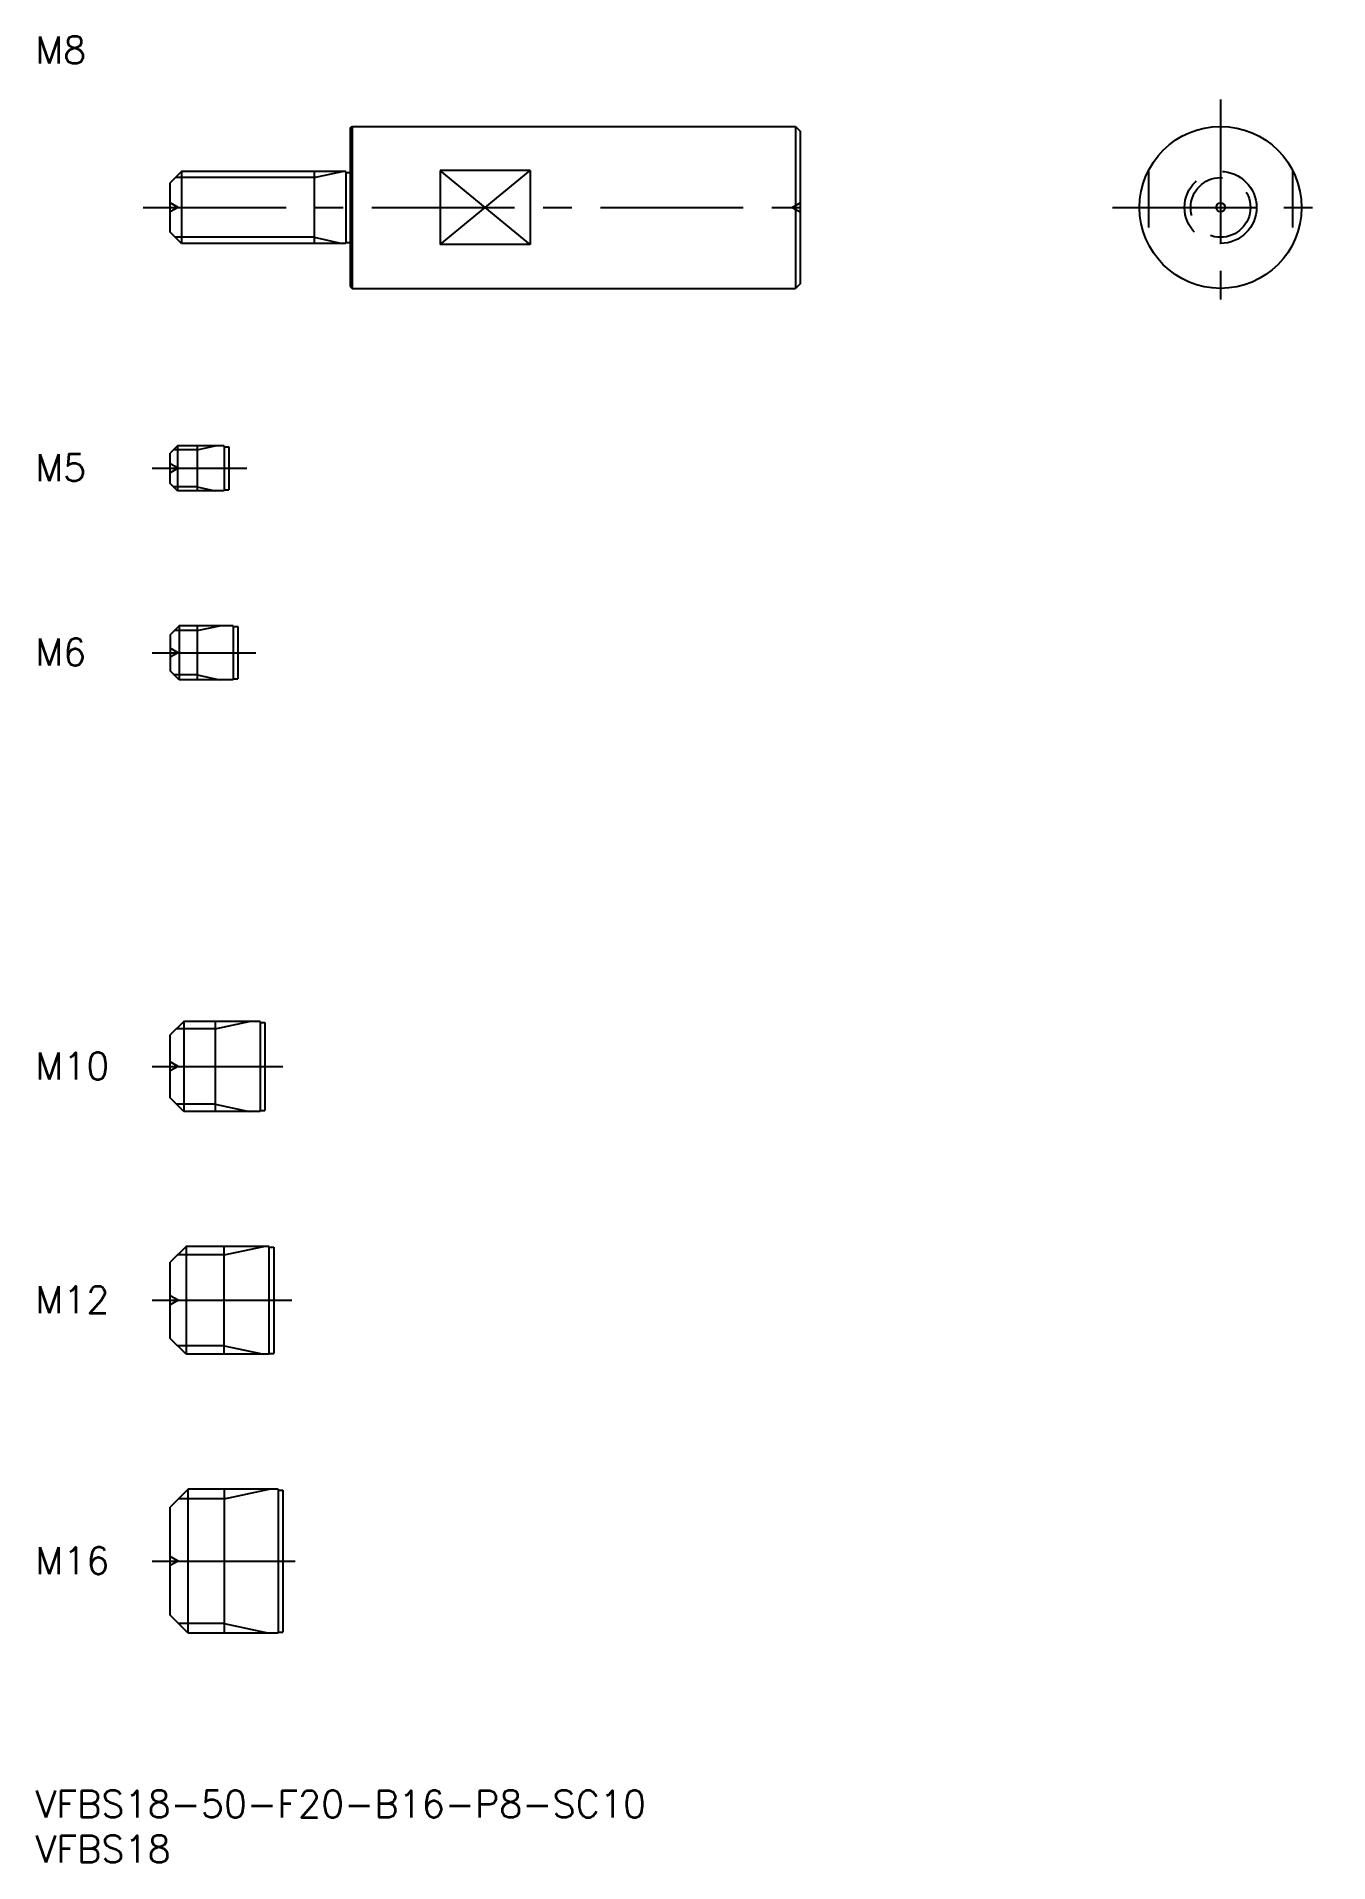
# Model space of a CAD drawing. Extents: x 0 to 144, y -8 to 195.
import ezdxf

# ---------------------------------------------------------------- set-up
doc = ezdxf.new("R2010")
doc.units = 0
doc.header["$LTSCALE"] = 0.5
doc.linetypes.add('CENTER', pattern=[50.8, 31.75, -6.35, 6.35, -6.35])
doc.linetypes.add('DASHED', pattern=[19.05, 12.7, -6.35])
for name, color, linetype in [('MSM_CENTER', 1, 'CENTER'), ('MSM_CONTINUOUS', 7, 'CONTINUOUS'), ('MSM_DASHED', 4, 'DASHED'), ('MSM_NARROW', 5, 'CONTINUOUS'), ('MSM_PART_NUMBER', 7, 'CONTINUOUS')]:
    doc.layers.add(name, color=color, linetype=linetype)
doc.styles.get("Standard").update_dxf_attribs({"font": 'txt.shx', "height": 1, "bigfont": 'bigfont.shx'})

# ---------------------------------------------------------------- blocks, each defined once
blk = doc.blocks.new('*U14')
at = {"layer": 'MSM_PART_NUMBER'}
blk.add_text('VFBS18-50-F20-B16-P8-SC10', height=3, dxfattribs=at).set_placement((0, -3))
blk = doc.blocks.new('*U15')
at = {"layer": 'MSM_PART_NUMBER'}
blk.add_text('VFBS18', height=3, dxfattribs=at).set_placement((0, -8))
blk = doc.blocks.new('*U16')
at = {"layer": 'MSM_PART_NUMBER'}
blk.add_text('M16', height=3, dxfattribs=at).set_placement((0, 24.06))
blk = doc.blocks.new('*U17')
at = {"layer": 'MSM_PART_NUMBER'}
blk.add_text('M12', height=3, dxfattribs=at).set_placement((0, 53.06))
blk = doc.blocks.new('*U18')
at = {"layer": 'MSM_PART_NUMBER'}
blk.add_text('M10', height=3, dxfattribs=at).set_placement((0, 79.06))
blk = doc.blocks.new('*U19')
at = {"layer": 'MSM_PART_NUMBER'}
blk.add_text('M6', height=3, dxfattribs=at).set_placement((0, 125.06))
blk = doc.blocks.new('*U20')
at = {"layer": 'MSM_PART_NUMBER'}
blk.add_text('M5', height=3, dxfattribs=at).set_placement((0, 145.56))
blk = doc.blocks.new('*U21')
at = {"layer": 'MSM_PART_NUMBER'}
blk.add_text('M8', height=3, dxfattribs=at).set_placement((0, 192))

msp = doc.modelspace()

# ---------------------------------------------------------------- linework, layer by layer
at = {"layer": 'MSM_CENTER'}
for p, q in [((131.74, 188), (131.74, 164)), ((12, 176), (88, 176)), ((119.74, 176), (143.74, 176)), ((13, 147), (23.5, 147)), ((13, 126.5), (24.5, 126.5)), ((13, 80.5), (27.5, 80.5)), ((13, 54.5), (28.5, 54.5)), ((13, 25.5), (29.5, 25.5))]:
    msp.add_line(p, q, dxfattribs=at)
at = {"layer": 'MSM_CONTINUOUS'}
for p, q in [((35, 184.8), (35.2, 185)), ((35, 184.8), (35, 167.2)), ((35.2, 185), (84.5, 185)), ((35.2, 185), (35.2, 167)), ((84.5, 185), (84.5, 167)), ((84.5, 185), (85, 184.5)), ((85, 184.5), (85, 167.5)), ((16.25, 180), (15, 178.75)), ((15, 173.25), (15, 178.75)), ((34.5, 180), (16.25, 180)), ((16.25, 180), (16.25, 172)), ((31, 180), (31, 172)), ((34.5, 180), (34.5, 172)), ((34.5, 179.9), (35, 179.9)), ((45, 180.12), (45, 171.88)), ((55, 180.12), (45, 180.12)), ((55, 180.12), (55, 171.88)), ((16.25, 172), (15, 173.25)), ((34.5, 172), (16.25, 172)), ((34.5, 172.1), (35, 172.1)), ((55, 171.88), (45, 171.88)), ((35, 167.2), (35.2, 167)), ((35.2, 167), (84.5, 167)), ((85, 167.5), (84.5, 167)), ((15.8, 149.5), (15, 148.7)), ((15, 145.3), (15, 148.7)), ((21, 149.5), (15.8, 149.5)), ((15.8, 149.5), (15.8, 144.5)), ((18, 149.5), (18, 144.5)), ((21, 149.5), (21, 144.5)), ((21, 149.4), (21.5, 149.4)), ((21.5, 149.4), (21.5, 144.6)), ((15.8, 144.5), (15, 145.3)), ((21, 144.5), (15.8, 144.5)), ((21, 144.6), (21.5, 144.6)), ((16, 129.5), (15, 128.5)), ((15, 128.5), (15, 124.5)), ((22, 129.5), (16, 129.5)), ((16, 129.5), (16, 123.5)), ((18, 129.5), (18, 123.5)), ((22, 129.5), (22, 123.5)), ((22, 129.4), (22.5, 129.4)), ((22.5, 129.4), (22.5, 123.6)), ((16, 123.5), (15, 124.5)), ((22, 123.5), (16, 123.5)), ((22, 123.6), (22.5, 123.6)), ((16.5, 85.5), (15, 84)), ((25, 85.5), (16.5, 85.5)), ((16.5, 85.5), (16.5, 75.5)), ((20, 85.5), (20, 75.5)), ((25, 85.5), (25, 75.5)), ((25, 85.4), (25.5, 85.4)), ((25.5, 85.4), (25.5, 75.6)), ((15, 77), (15, 84)), ((16.5, 75.5), (15, 77)), ((25, 75.5), (16.5, 75.5)), ((25, 75.6), (25.5, 75.6)), ((16.75, 60.5), (15, 58.75)), ((26, 60.5), (16.75, 60.5)), ((16.75, 60.5), (16.75, 48.5)), ((21, 48.5), (21, 60.5)), ((26, 48.5), (26, 60.5)), ((26, 60.4), (26.5, 60.4)), ((26.5, 60.4), (26.5, 48.6)), ((15, 50.25), (15, 58.75)), ((16.75, 48.5), (15, 50.25)), ((26, 48.5), (16.75, 48.5)), ((26, 48.6), (26.5, 48.6)), ((17, 33.5), (15, 31.5)), ((27, 33.5), (17, 33.5)), ((17, 17.5), (17, 33.5)), ((21, 33.5), (21, 17.5)), ((27, 33.5), (27, 17.5)), ((27, 33.4), (27.5, 33.4)), ((27.5, 33.4), (27.5, 17.6)), ((15, 19.5), (15, 31.5)), ((17, 17.5), (15, 19.5)), ((27, 17.5), (17, 17.5)), ((27, 17.6), (27.5, 17.6))]:
    msp.add_line(p, q, dxfattribs=at)
for radius in [9, 0.5]:
    msp.add_circle((131.74, 176), radius, dxfattribs=at)
at = {"layer": 'MSM_DASHED'}
for p, q in [((123.74, 180.12), (123.74, 171.88)), ((139.74, 180.12), (139.74, 171.88)), ((15.87, 176), (15, 176.5)), ((15.87, 176), (15, 175.5)), ((84.13, 176), (85, 176.5)), ((84.13, 176), (85, 175.5)), ((15.87, 147), (15, 147.5)), ((15.87, 147), (15, 146.5)), ((15.87, 126.5), (15, 127)), ((15.87, 126.5), (15, 126)), ((15.87, 80.5), (15, 81)), ((15.87, 80.5), (15, 80)), ((15.87, 54.5), (15, 55)), ((15.87, 54.5), (15, 54)), ((15.87, 25.5), (15, 26)), ((15.87, 25.5), (15, 25))]:
    msp.add_line(p, q, dxfattribs=at)
for radius in [4, 3.32]:
    msp.add_circle((131.74, 176), radius, dxfattribs=at)
at = {"layer": 'MSM_NARROW'}
for p, q in [((31, 179.32), (15.57, 179.32)), ((31, 179.32), (34.12, 180)), ((45, 171.88), (55, 180.12)), ((55, 171.88), (45, 180.12)), ((31, 172.68), (15.57, 172.68)), ((31, 172.68), (34.12, 172)), ((18, 149.07), (15.37, 149.07)), ((18, 149.07), (20, 149.5)), ((18, 144.93), (15.37, 144.93)), ((18, 144.93), (20, 144.5)), ((18, 128.96), (15.46, 128.96)), ((18, 128.96), (20.5, 129.5)), ((18, 124.04), (15.46, 124.04)), ((18, 124.04), (20.5, 123.5)), ((20, 84.69), (23.75, 85.5)), ((20, 84.69), (15.69, 84.69)), ((20, 76.31), (15.69, 76.31)), ((20, 76.31), (23.75, 75.5)), ((21, 59.55), (15.8, 59.55)), ((21, 59.55), (25.38, 60.5)), ((21, 49.45), (15.8, 49.45)), ((21, 49.45), (25.38, 48.5)), ((21, 32.42), (26, 33.5)), ((21, 32.42), (15.92, 32.42)), ((21, 18.58), (15.92, 18.58)), ((21, 18.58), (26, 17.5))]:
    msp.add_line(p, q, dxfattribs=at)

# ---------------------------------------------------------------- block references
at = {"layer": 'MSM_CONTINUOUS'}
for name in ['*U21', '*U20', '*U19', '*U18', '*U17', '*U16', '*U14', '*U15']:
    msp.add_blockref(name, (0, 0), dxfattribs=at)

doc.saveas('drawing.dxf')
